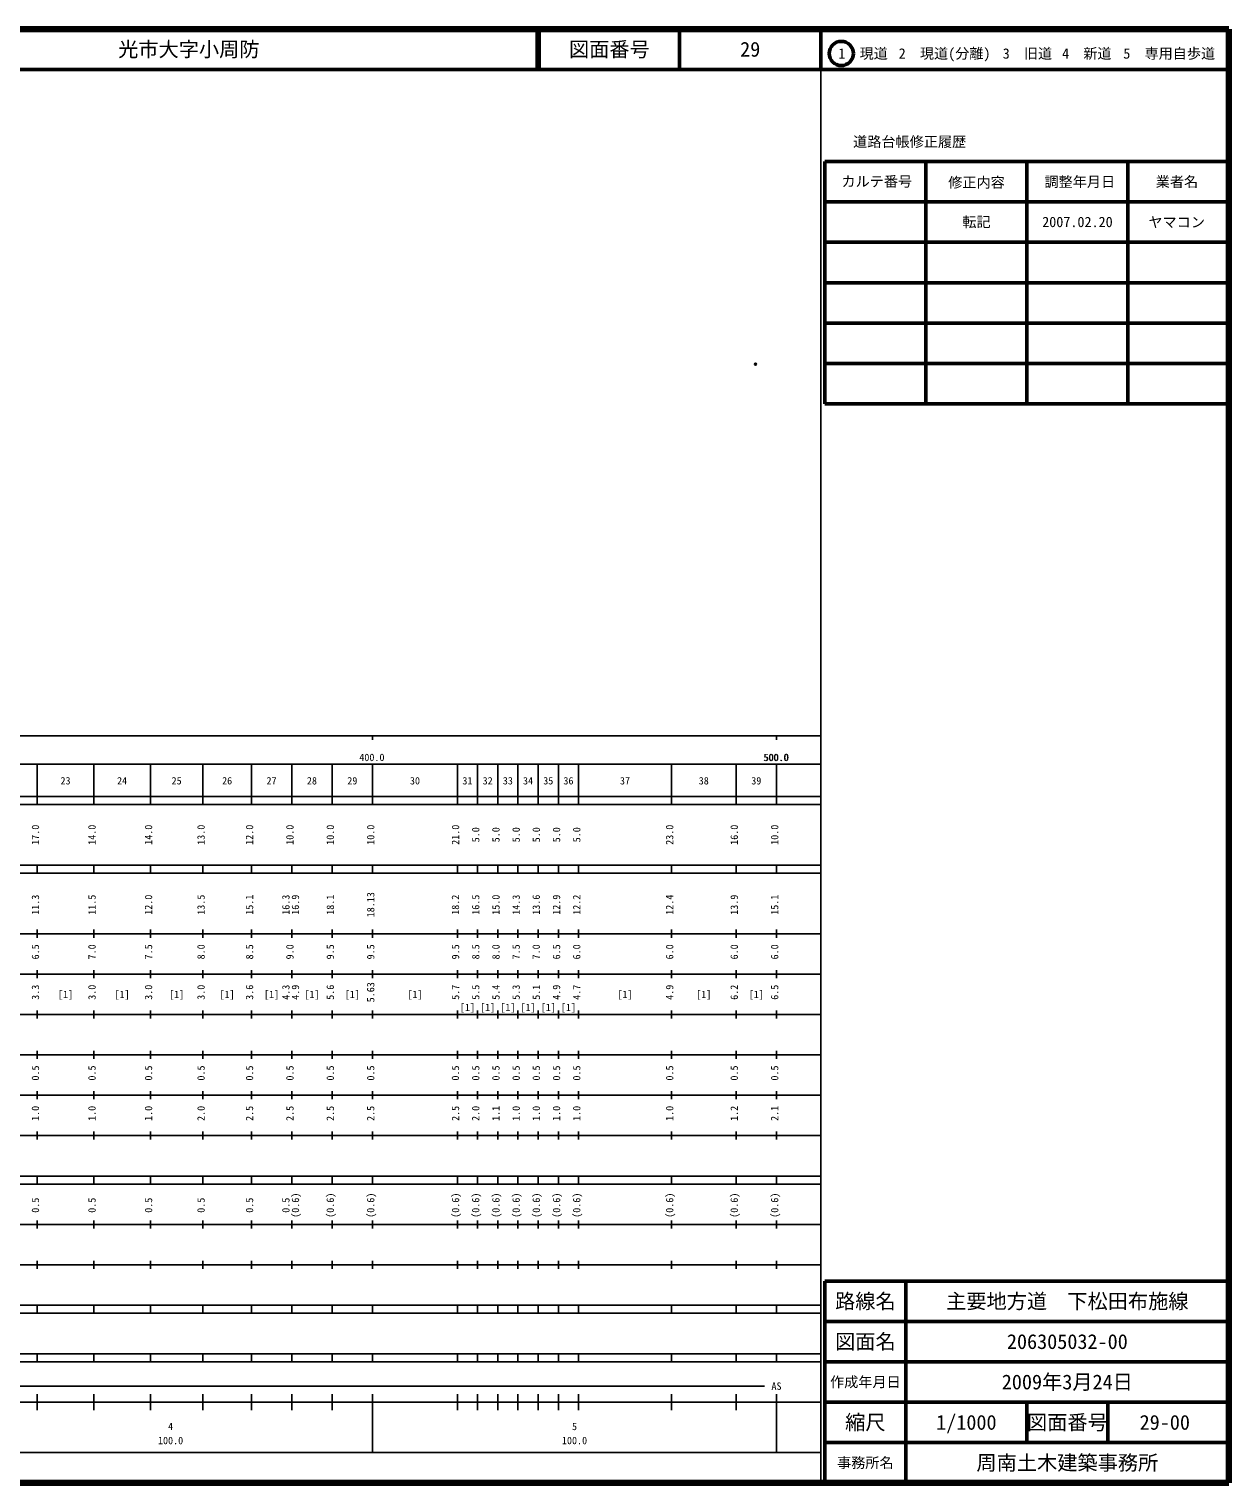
# Model space of a CAD drawing. Units: millimetres on the paper. Extents: x 40 to 680, y 20 to 380.
# Drawn here: x 383 to 680, y 20 to 380 of the extents above; entities that cross this region are included whole.
import ezdxf
from ezdxf.enums import TextEntityAlignment as Align

# ---------------------------------------------------------------- set-up
doc = ezdxf.new("R2010")
doc.units = ezdxf.units.MM
doc.header["$PDMODE"] = 32
doc.header["$PDSIZE"] = 0.5
doc.layers.add('M-OTRS', color=6, linetype='Continuous')
doc.layers.add('M-TTL-TXT', color=7, linetype='Continuous')
for name, color, linetype, lineweight in [('M-TTL', 2, 'Continuous', 140), ('M-TTL-BAND', 7, 'Continuous', 25), ('M-TTL-FRAM', 2, 'Continuous', 50), ('M-TTL-LINE', 7, 'Continuous', 50)]:
    doc.layers.add(name, color=color, linetype=linetype, lineweight=lineweight)
doc.styles.add('ＭＳ ゴシック', font='')
doc.styles.get('ＭＳ ゴシック').set_extended_font_data('MS Gothic')

msp = doc.modelspace()

# ---------------------------------------------------------------- linework, layer by layer
at = {"layer": 'M-OTRS'}
msp.add_point((562.797, 297.048), dxfattribs=at)
at = {"layer": 'M-TTL'}
for p, q in [((680, 380), (40, 380)), ((680, 20), (680, 380)), ((40, 20), (680, 20))]:
    msp.add_line(p, q, dxfattribs=at)
at = {"layer": 'M-TTL-BAND'}
for p, q in [((579, 20), (579, 370)), ((40, 205), (579, 205)), ((468, 205), (468, 204)), ((568, 205), (568, 204)), ((68, 198), (579, 198)), ((385, 188), (385, 198)), ((399, 188), (399, 198)), ((413, 188), (413, 198)), ((426, 188), (426, 198)), ((438, 188), (438, 198)), ((448, 188), (448, 198)), ((458, 188), (458, 198)), ((468, 188), (468, 198)), ((489, 188), (489, 198)), ((494, 188), (494, 198)), ((499, 188), (499, 198)), ((504, 188), (504, 198)), ((509, 188), (509, 198)), ((514, 188), (514, 198)), ((519, 188), (519, 198)), ((542, 188), (542, 198)), ((558, 188), (558, 198)), ((568, 188), (568, 198)), ((40, 190), (579, 190)), ((40, 188), (579, 188)), ((40, 173), (579, 173)), ((385, 171), (385, 173)), ((399, 171), (399, 173)), ((413, 171), (413, 173)), ((426, 171), (426, 173)), ((438, 171), (438, 173)), ((448, 171), (448, 173)), ((458, 171), (458, 173)), ((468, 171), (468, 173)), ((489, 171), (489, 173)), ((494, 171), (494, 173)), ((499, 171), (499, 173)), ((504, 171), (504, 173)), ((509, 171), (509, 173)), ((514, 171), (514, 173)), ((519, 171), (519, 173)), ((542, 171), (542, 173)), ((558, 171), (558, 173)), ((568, 171), (568, 173)), ((40, 171), (579, 171)), ((40, 156), (579, 156)), ((385, 155), (385, 157)), ((399, 155), (399, 157)), ((413, 155), (413, 157)), ((426, 155), (426, 157)), ((438, 155), (438, 157)), ((448, 155), (448, 157)), ((458, 155), (458, 157)), ((468, 155), (468, 157)), ((489, 155), (489, 157)), ((494, 155), (494, 157)), ((499, 155), (499, 157)), ((504, 155), (504, 157)), ((509, 155), (509, 157)), ((514, 155), (514, 157)), ((519, 155), (519, 157)), ((542, 155), (542, 157)), ((558, 155), (558, 157)), ((568, 155), (568, 157)), ((46, 146), (579, 146)), ((385, 145), (385, 147)), ((399, 145), (399, 147)), ((413, 145), (413, 147)), ((426, 145), (426, 147)), ((438, 145), (438, 147)), ((448, 145), (448, 147)), ((458, 145), (458, 147)), ((468, 145), (468, 147)), ((489, 145), (489, 147)), ((494, 145), (494, 147)), ((499, 145), (499, 147)), ((504, 145), (504, 147)), ((509, 145), (509, 147)), ((514, 145), (514, 147)), ((519, 145), (519, 147)), ((542, 145), (542, 147)), ((558, 145), (558, 147)), ((568, 145), (568, 147)), ((385, 135), (385, 137)), ((399, 135), (399, 137)), ((413, 135), (413, 137)), ((426, 135), (426, 137)), ((438, 135), (438, 137)), ((448, 135), (448, 137)), ((458, 135), (458, 137)), ((468, 135), (468, 137)), ((489, 135), (489, 137)), ((494, 135), (494, 137)), ((499, 135), (499, 137)), ((504, 135), (504, 137)), ((509, 135), (509, 137)), ((514, 135), (514, 137)), ((519, 135), (519, 137)), ((542, 135), (542, 137)), ((558, 135), (558, 137)), ((568, 135), (568, 137)), ((52, 136), (579, 136)), ((46, 126), (579, 126)), ((385, 125), (385, 127)), ((399, 125), (399, 127)), ((413, 125), (413, 127)), ((426, 125), (426, 127)), ((438, 125), (438, 127)), ((448, 125), (448, 127)), ((458, 125), (458, 127)), ((468, 125), (468, 127)), ((489, 125), (489, 127)), ((494, 125), (494, 127)), ((499, 125), (499, 127)), ((504, 125), (504, 127)), ((509, 125), (509, 127)), ((514, 125), (514, 127)), ((519, 125), (519, 127)), ((542, 125), (542, 127)), ((558, 125), (558, 127)), ((568, 125), (568, 127)), ((52, 116), (579, 116)), ((385, 115), (385, 117)), ((399, 115), (399, 117)), ((413, 115), (413, 117)), ((426, 115), (426, 117)), ((438, 115), (438, 117)), ((448, 115), (448, 117)), ((458, 115), (458, 117)), ((468, 115), (468, 117)), ((489, 115), (489, 117)), ((494, 115), (494, 117)), ((499, 115), (499, 117)), ((504, 115), (504, 117)), ((509, 115), (509, 117)), ((514, 115), (514, 117)), ((519, 115), (519, 117)), ((542, 115), (542, 117)), ((558, 115), (558, 117)), ((568, 115), (568, 117)), ((46, 106), (579, 106)), ((385, 105), (385, 107)), ((399, 105), (399, 107)), ((413, 105), (413, 107)), ((426, 105), (426, 107)), ((438, 105), (438, 107)), ((448, 105), (448, 107)), ((458, 105), (458, 107)), ((468, 105), (468, 107)), ((489, 105), (489, 107)), ((494, 105), (494, 107)), ((499, 105), (499, 107)), ((504, 105), (504, 107)), ((509, 105), (509, 107)), ((514, 105), (514, 107)), ((519, 105), (519, 107)), ((542, 105), (542, 107)), ((558, 105), (558, 107)), ((568, 105), (568, 107)), ((40, 96), (579, 96)), ((40, 94), (579, 94)), ((385, 94), (385, 96)), ((399, 94), (399, 96)), ((413, 94), (413, 96)), ((426, 94), (426, 96)), ((438, 94), (438, 96)), ((448, 94), (448, 96)), ((458, 94), (458, 96)), ((468, 94), (468, 96)), ((489, 94), (489, 96)), ((494, 94), (494, 96)), ((499, 94), (499, 96)), ((504, 94), (504, 96)), ((509, 94), (509, 96)), ((514, 94), (514, 96)), ((519, 94), (519, 96)), ((542, 94), (542, 96)), ((558, 94), (558, 96)), ((568, 94), (568, 96)), ((49, 84), (579, 84)), ((385, 83), (385, 85)), ((399, 83), (399, 85)), ((413, 83), (413, 85)), ((426, 83), (426, 85)), ((438, 83), (438, 85)), ((448, 83), (448, 85)), ((458, 83), (458, 85)), ((468, 83), (468, 85)), ((489, 83), (489, 85)), ((494, 83), (494, 85)), ((499, 83), (499, 85)), ((504, 83), (504, 85)), ((509, 83), (509, 85)), ((514, 83), (514, 85)), ((519, 83), (519, 85)), ((542, 83), (542, 85)), ((558, 83), (558, 85)), ((568, 83), (568, 85)), ((40, 74), (579, 74)), ((385, 73), (385, 75)), ((399, 73), (399, 75)), ((413, 73), (413, 75)), ((426, 73), (426, 75)), ((438, 73), (438, 75)), ((448, 73), (448, 75)), ((458, 73), (458, 75)), ((468, 73), (468, 75)), ((489, 73), (489, 75)), ((494, 73), (494, 75)), ((499, 73), (499, 75)), ((504, 73), (504, 75)), ((509, 73), (509, 75)), ((514, 73), (514, 75)), ((519, 73), (519, 75)), ((542, 73), (542, 75)), ((558, 73), (558, 75)), ((568, 73), (568, 75)), ((40, 64), (579, 64)), ((40, 62), (579, 62)), ((385, 62), (385, 64)), ((399, 62), (399, 64)), ((413, 62), (413, 64)), ((426, 62), (426, 64)), ((438, 62), (438, 64)), ((448, 62), (448, 64)), ((458, 62), (458, 64)), ((468, 62), (468, 64)), ((489, 62), (489, 64)), ((494, 62), (494, 64)), ((499, 62), (499, 64)), ((504, 62), (504, 64)), ((509, 62), (509, 64)), ((514, 62), (514, 64)), ((519, 62), (519, 64)), ((542, 62), (542, 64)), ((558, 62), (558, 64)), ((568, 62), (568, 64)), ((40, 52), (579, 52)), ((385, 50), (385, 52)), ((399, 50), (399, 52)), ((413, 50), (413, 52)), ((426, 50), (426, 52)), ((438, 50), (438, 52)), ((448, 50), (448, 52)), ((458, 50), (458, 52)), ((468, 50), (468, 52)), ((489, 50), (489, 52)), ((494, 50), (494, 52)), ((499, 50), (499, 52)), ((504, 50), (504, 52)), ((509, 50), (509, 52)), ((514, 50), (514, 52)), ((519, 50), (519, 52)), ((542, 50), (542, 52)), ((558, 50), (558, 52)), ((568, 50), (568, 52)), ((40, 50), (579, 50)), ((71, 44), (565, 44)), ((40, 40), (579, 40)), ((385, 38), (385, 42)), ((399, 38), (399, 42)), ((413, 38), (413, 42)), ((426, 38), (426, 42)), ((438, 38), (438, 42)), ((448, 38), (448, 42)), ((458, 38), (458, 42)), ((468, 27.5), (468, 42)), ((489, 38), (489, 42)), ((494, 38), (494, 42)), ((499, 38), (499, 42)), ((504, 38), (504, 42)), ((509, 38), (509, 42)), ((514, 38), (514, 42)), ((519, 38), (519, 42)), ((542, 38), (542, 42)), ((558, 38), (558, 42)), ((568, 27.5), (568, 42)), ((68, 27.5), (579, 27.5))]:
    msp.add_line(p, q, dxfattribs=at)
at = {"layer": 'M-TTL-FRAM'}
for p, q in [((580, 347.197), (580, 287.197)), ((580, 347.197), (680, 347.197)), ((580, 287.197), (680, 287.197)), ((680, 70), (580, 70)), ((580, 70), (580, 20))]:
    msp.add_line(p, q, dxfattribs=at)
at = {"layer": 'M-TTL-LINE'}
for p, q in [((508.747, 380), (508.747, 370)), ((509.247, 380), (509.247, 370)), ((543.997, 380), (543.997, 370)), ((579, 380), (579, 370)), ((40, 370), (680, 370)), ((605, 347.197), (605, 287.197)), ((630, 347.197), (630, 287.197)), ((655, 347.197), (655, 287.197)), ((580, 337.197), (680, 337.197)), ((580, 327.197), (680, 327.197)), ((580, 317.197), (680, 317.197)), ((580, 307.197), (680, 307.197)), ((580, 297.197), (680, 297.197)), ((600, 70), (600, 20)), ((680, 60), (580, 60)), ((680, 50), (580, 50)), ((680, 40), (580, 40)), ((630, 40), (630, 30)), ((650, 40), (650, 30)), ((680, 30), (580, 30))]:
    msp.add_line(p, q, dxfattribs=at)
msp.add_circle((584.031, 373.958), 3, dxfattribs=at)

# ---------------------------------------------------------------- texts
at = {"layer": 'M-TTL-BAND', "style": 'ＭＳ ゴシック'}
for s, p in [('400.0', (467.844, 198.195)), ('500.0', (567.844, 198.195)), ('500.0', (568, 198.195)), ('23', (392, 192.405)), ('24', (406, 192.405)), ('25', (419.5, 192.405)), ('26', (432, 192.405)), ('27', (443, 192.405)), ('28', (453, 192.405)), ('29', (463, 192.405)), ('30', (478.5, 192.405)), ('31', (491.5, 192.405)), ('32', (496.5, 192.405)), ('33', (501.5, 192.405)), ('34', (506.5, 192.405)), ('35', (511.5, 192.405)), ('36', (516.5, 192.405)), ('37', (530.5, 192.405)), ('38', (550, 192.405)), ('39', (563, 192.405)), ('[1]', (392, 139.5)), ('[1]', (406, 139.5)), ('[1]', (419.5, 139.5)), ('[1]', (432, 139.5)), ('[1]', (443, 139.5)), ('[1]', (453, 139.5)), ('[1]', (463, 139.5)), ('[1]', (478.5, 139.5)), ('[1]', (530.5, 139.5)), ('[1]', (550, 139.5)), ('[1]', (563, 139.5)), ('[1]', (491.5, 136.28)), ('[1]', (496.5, 136.28)), ('[1]', (501.5, 136.28)), ('[1]', (506.5, 136.28)), ('[1]', (511.5, 136.28)), ('[1]', (516.5, 136.28)), ('AS', (568, 42.5)), ('4', (418, 32.523)), ('5', (518, 32.523)), ('100.0', (418, 29.033)), ('100.0', (518, 29.033))]:
    msp.add_text(s, height=1.833, dxfattribs=at).set_placement(p, align=Align.BOTTOM_CENTER)
for s, p in [('17.0', (386, 180.5)), ('14.0', (400, 180.5)), ('14.0', (414, 180.5)), ('13.0', (427, 180.5)), ('12.0', (439, 180.5)), ('10.0', (449, 180.5)), ('10.0', (459, 180.5)), ('10.0', (469, 180.5)), ('21.0', (490, 180.5)), ('5.0', (495, 180.5)), ('5.0', (500, 180.5)), ('5.0', (505, 180.5)), ('5.0', (510, 180.5)), ('5.0', (515, 180.5)), ('5.0', (520, 180.5)), ('23.0', (543, 180.5)), ('16.0', (559, 180.5)), ('10.0', (569, 180.5)), ('18.13', (469, 163.174)), ('11.3', (386, 163.174)), ('11.5', (400, 163.174)), ('12.0', (414, 163.174)), ('13.5', (427, 163.174)), ('15.1', (439, 163.174)), ('16.3', (448, 163.174)), ('16.9', (450.37, 163.174)), ('18.1', (459, 163.174)), ('18.2', (489.972, 163.174)), ('16.5', (495, 163.174)), ('15.0', (500, 163.174)), ('14.3', (505, 163.174)), ('13.6', (509.97, 163.174)), ('12.9', (515, 163.174)), ('12.2', (520, 163.174)), ('12.4', (543, 163.174)), ('13.9', (559, 163.174)), ('15.1', (569, 163.174)), ('6.5', (386, 151.5)), ('7.0', (400, 151.5)), ('7.5', (414, 151.5)), ('8.0', (427, 151.5)), ('8.5', (439, 151.5)), ('9.0', (449, 151.5)), ('9.5', (459, 151.5)), ('9.5', (469, 151.5)), ('9.5', (490, 151.5)), ('8.5', (495, 151.5)), ('8.0', (500, 151.5)), ('7.5', (505, 151.5)), ('7.0', (509.97, 151.5)), ('6.5', (515, 151.5)), ('6.0', (520, 151.5)), ('6.0', (543, 151.5)), ('6.0', (559, 151.5)), ('6.0', (569, 151.5)), ('3.3', (386, 141.5)), ('3.0', (400, 141.5)), ('3.0', (414, 141.5)), ('3.0', (427, 141.5)), ('3.6', (439, 141.5)), ('4.3', (448, 141.5)), ('4.9', (450.37, 141.5)), ('5.6', (459, 141.5)), ('5.63', (469, 141.5)), ('5.7', (490, 141.5)), ('5.5', (495, 141.5)), ('5.4', (500, 141.5)), ('5.3', (505, 141.5)), ('5.1', (510, 141.5)), ('4.9', (515, 141.5)), ('4.7', (520, 141.5)), ('4.9', (543, 141.5)), ('6.2', (559, 141.5)), ('6.5', (569, 141.5)), ('0.5', (386, 121.5)), ('0.5', (400, 121.5)), ('0.5', (414, 121.5)), ('0.5', (427, 121.5)), ('0.5', (439, 121.5)), ('0.5', (449, 121.5)), ('0.5', (459, 121.5)), ('0.5', (469, 121.5)), ('0.5', (489.972, 121.5)), ('0.5', (495, 121.5)), ('0.5', (500, 121.5)), ('0.5', (505, 121.5)), ('0.5', (510, 121.5)), ('0.5', (515, 121.5)), ('0.5', (520, 121.5)), ('0.5', (543, 121.5)), ('0.5', (559, 121.5)), ('0.5', (569, 121.5)), ('1.0', (386, 111.5)), ('1.0', (400, 111.5)), ('1.0', (414, 111.5)), ('2.0', (427, 111.5)), ('2.5', (439, 111.5)), ('2.5', (449, 111.5)), ('2.5', (459, 111.5)), ('2.5', (469, 111.5)), ('2.5', (490, 111.5)), ('2.0', (495, 111.5)), ('1.1', (500, 111.5)), ('1.0', (505, 111.5)), ('1.0', (510, 111.5)), ('1.0', (515, 111.5)), ('1.0', (520, 111.5)), ('1.0', (543, 111.5)), ('1.2', (559, 111.5)), ('2.1', (569, 111.5)), ('0.5', (386, 88.764)), ('0.5', (400, 88.764)), ('0.5', (414, 88.764)), ('0.5', (427, 88.764)), ('0.5', (439, 88.764)), ('0.5', (448, 88.764)), ('(0.6)', (450.37, 88.764)), ('(0.6)', (459, 88.764)), ('(0.6)', (469, 88.764)), ('(0.6)', (490, 88.764)), ('(0.6)', (495, 88.764)), ('(0.6)', (500, 88.764)), ('(0.6)', (505, 88.764)), ('(0.6)', (510, 88.764)), ('(0.6)', (515, 88.764)), ('(0.6)', (520, 88.764)), ('(0.6)', (543, 88.764)), ('(0.6)', (559, 88.764)), ('(0.6)', (569, 88.764))]:
    msp.add_text(s, height=1.833, rotation=90, dxfattribs=at).set_placement(p, align=Align.BOTTOM_CENTER)
at = {"layer": 'M-TTL-TXT', "style": 'ＭＳ ゴシック'}
msp.add_text('光市大字小周防', height=3.666, dxfattribs=at).set_placement((405.024, 375), align=Align.MIDDLE_LEFT)
for s, height, p in [('図面番号', 3.666, (526.622, 375)), ('29', 3.666, (561.497, 375)), ('1\u3000現道', 2.566, (589.448, 373.958)), ('2\u3000現道(分離)', 2.566, (609.619, 373.958)), ('3\u3000旧道', 2.566, (630.121, 373.958)), ('4\u3000新道', 2.566, (644.824, 373.958)), ('5\u3000専用自歩道', 2.566, (665.228, 373.958)), ('道路台帳修正履歴', 2.566, (600.968, 352.113)), ('カルテ番号', 2.566, (592.839, 342.277)), ('修正内容', 2.566, (617.509, 342.023)), ('調整年月日', 2.566, (643.089, 342.197)), ('業者名', 2.566, (667.134, 342.197)), ('転記', 2.566, (617.5, 332.245)), ('2007.02.20', 2.566, (642.5, 332.245)), ('ヤマコン', 2.566, (667.077, 332.189)), ('路線名', 3.666, (590, 65)), ('路線名', 3.666, (590, 65)), ('主要地方道\u3000下松田布施線', 3.666, (640, 65)), ('図面名', 3.666, (590, 55)), ('図面名', 3.666, (590, 55)), ('206305032-00', 3.666, (640, 55)), ('2009年3月24日', 3.666, (640, 45)), ('作成年月日', 2.566, (590, 45)), ('作成年月日', 2.566, (590, 45)), ('縮尺', 3.666, (590, 35)), ('縮尺', 3.666, (590, 35)), ('1/1000', 3.666, (615, 35)), ('図面番号', 3.666, (640, 35)), ('図面番号', 3.666, (640, 35)), ('29-00', 3.666, (664.125, 35)), ('事務所名', 2.566, (590, 25)), ('事務所名', 2.566, (590, 25)), ('周南土木建築事務所', 3.666, (640, 25))]:
    msp.add_text(s, height=height, dxfattribs=at).set_placement(p, align=Align.MIDDLE_CENTER)

doc.saveas('drawing.dxf')
